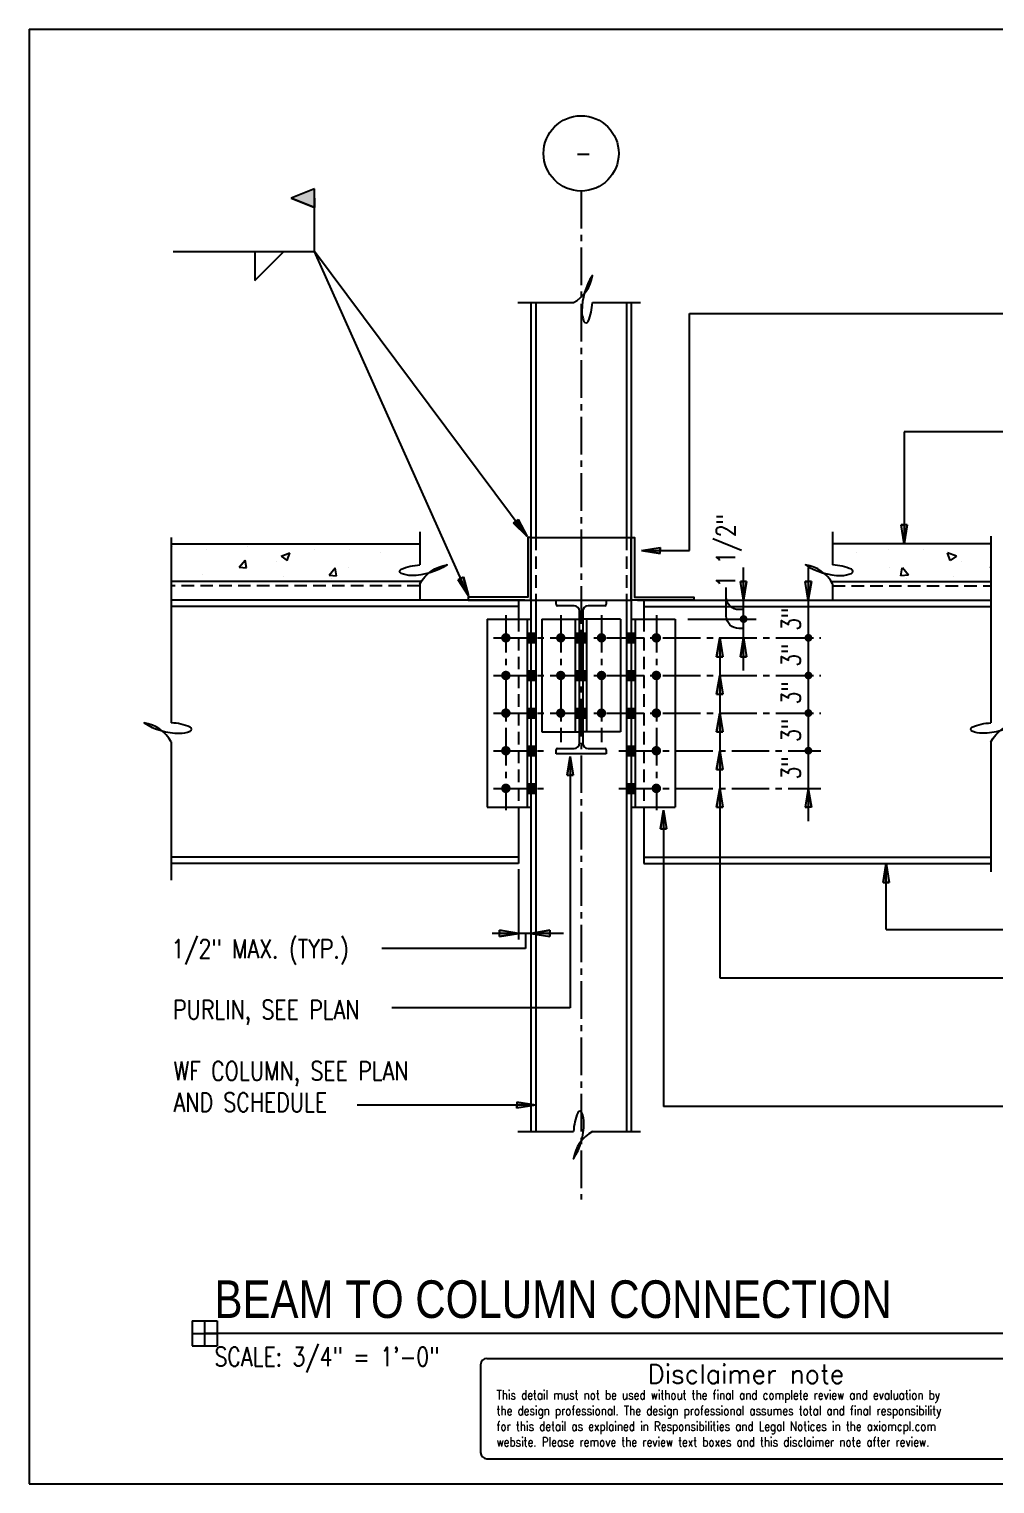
# Model space of a CAD drawing. Extents: x 0 to 116, y 0 to 116.
# Drawn here: x 0 to 77, y 0 to 116 of the extents above; entities that cross this region are included whole.
import ezdxf

# ---------------------------------------------------------------- set-up
doc = ezdxf.new("R2010")
doc.units = 0
doc.header["$LTSCALE"] = 4
doc.linetypes.add('CENTER2', pattern=[1.125, 0.75, -0.125, 0.125, -0.125])
doc.linetypes.add('HIDDEN', pattern=[0.375, 0.25, -0.125])
doc.layers.get('0').update_dxf_attribs({"linetype": 'CONTINUOUS'})
doc.layers.get('DEFPOINTS').update_dxf_attribs({"color": 8, "linetype": 'CONTINUOUS'})
for name, color, linetype in [('DETAIL_FRAME', 8, 'CONTINUOUS'), ('DISCLAIMER_BOX', 8, 'CONTINUOUS'), ('S-ARROW_HEAD', 6, 'CONTINUOUS'), ('S-BOLTS', 30, 'CONTINUOUS'), ('S-CENTERLINE', 8, 'CENTER2'), ('S-COLUMN_BUBBLE', 2, 'CONTINUOUS'), ('S-DIMS', 7, 'CONTINUOUS'), ('S-GRID_LINE', 8, 'CENTER2'), ('S-LEADER', 7, 'CONTINUOUS'), ('S-PATT_CONC', 8, 'CONTINUOUS'), ('S-SECT_CONC', 4, 'CONTINUOUS'), ('S-SECT_STEEL', 22, 'CONTINUOUS'), ('S-SECT_STEEL_THRU', 40, 'CONTINUOUS'), ('S-STL_DECK', 9, 'CONTINUOUS'), ('S-TEXT', 6, 'CONTINUOUS'), ('S-TITLE_BAR', 1, 'CONTINUOUS'), ('S-TITLE_TEXT', 1, 'CONTINUOUS')]:
    doc.layers.add(name, color=color, linetype=linetype)
doc.styles.add('HELV', font='HELV')
doc.styles.add('SIMPLEX', font='simplex.shx', dxfattribs={"width": 0.8})

# ---------------------------------------------------------------- blocks, each defined once
blk = doc.blocks.new('*U3')
at = {"layer": 'DISCLAIMER_BOX', "style": 'SIMPLEX', "width": 0.8}
for s, p in [('This detail must not be used without the final and complete review and evaluation by ', (37.28, 6.72)), ('the design professional. The design professional assumes total and final responsibility ', (37.28, 5.47)), ('for this detail as explained in Responsibilities and Legal Notices in the axiomcpl.com ', (37.28, 4.22)), ('website. Please remove the review text boxes and this disclaimer note after review.', (37.28, 2.97))]:
    blk.add_text(s, height=0.75, dxfattribs=at).set_placement(p)
blk = doc.blocks.new('*U6')
at = {"layer": 'S-TEXT', "style": 'SIMPLEX', "width": 0.8}
for s, p in [('WF COLUMN, SEE PLAN ', (11.53, 32.18)), ('AND SCHEDULE', (11.53, 29.68))]:
    blk.add_text(s, height=1.5, dxfattribs=at).set_placement(p)
blk = doc.blocks.new('*U9')
at = {"layer": 'S-TEXT', "style": 'SIMPLEX', "width": 0.8}
blk.add_text('1/2" MAX. (TYP.)', height=1.5, dxfattribs=at).set_placement((11.35, 41.92))
blk = doc.blocks.new('*U10')
at = {"layer": 'S-TEXT', "style": 'SIMPLEX', "width": 0.8}
blk.add_text('3"', height=1.5, rotation=90, dxfattribs=at).set_placement((61.5, 65.16))
blk = doc.blocks.new('*U4')
at = {"layer": 'S-ARROW_HEAD', "linetype": 'CONTINUOUS'}
for p, q in [((-0.09375, 0.015), (-0.09375, 0)), ((0, 0), (-0.09375, 0.015)), ((0, 0), (-0.09375, -0.015)), ((-0.09375, -0.015), (-0.09375, 0))]:
    blk.add_line(p, q, dxfattribs=at)
blk.add_solid([(-0.09375, 0.015), (-0.09375, 0), (0, 0)], dxfattribs=at)
at = {"layer": 'S-ARROW_HEAD', "linetype": 'CONTINUOUS', "extrusion": (0, 0, -1)}
blk.add_solid([(0.09375, 0), (0, 0), (0.09375, -0.015)], dxfattribs=at)
blk = doc.blocks.new('AXARROW')
at = {"layer": 'S-ARROW_HEAD'}
for p, q in [((-0.09375, 0.015), (-0.09375, -0.015)), ((-0.09375, 0.015), (0, 0)), ((0, 0), (-0.09375, -0.015))]:
    blk.add_line(p, q, dxfattribs=at)
at = {"layer": 'S-ARROW_HEAD', "linetype": 'CONTINUOUS'}
blk.add_blockref('*U4', (0, 0), dxfattribs=at)
blk = doc.blocks.new('*U11')
at = {"layer": 'S-TEXT', "style": 'SIMPLEX', "width": 0.8}
blk.add_text('3"', height=1.5, rotation=90, dxfattribs=at).set_placement((61.5, 62.16))
blk = doc.blocks.new('*U12')
at = {"layer": 'S-TEXT', "style": 'SIMPLEX', "width": 0.8}
blk.add_text('3"', height=1.5, rotation=90, dxfattribs=at).set_placement((61.5, 59.16))
blk = doc.blocks.new('*U13')
at = {"layer": 'S-TEXT', "style": 'SIMPLEX', "width": 0.8}
blk.add_text('3"', height=1.5, rotation=90, dxfattribs=at).set_placement((61.5, 56.16))
blk = doc.blocks.new('*U14')
at = {"layer": 'S-TEXT', "style": 'SIMPLEX', "width": 0.8}
blk.add_text('3"', height=1.5, rotation=90, dxfattribs=at).set_placement((61.5, 68.02))
blk = doc.blocks.new('*U15')
at = {"layer": 'S-TEXT', "style": 'SIMPLEX', "width": 0.8}
blk.add_text('1 1/2"', height=1.5, rotation=90, dxfattribs=at).set_placement((56.31, 71.47))
blk = doc.blocks.new('*X17')
at = {"color": 0}
for p, q in [((65.98, 74.3), (65.98, 74.3)), ((68.52, 74.53), (68.52, 74.53)), ((71.32, 74.53), (71.32, 74.53)), ((76.66, 74.75), (76.66, 74.75)), ((68.6, 73.08), (68.6, 73.08)), ((73.45, 73.64), (73.25, 74.24)), ((73.95, 73.97), (73.25, 74.24)), ((73.95, 73.97), (73.45, 73.64)), ((74.35, 73.53), (74.35, 73.53)), ((76.69, 73.04), (76.7, 73.11)), ((69.52, 72.41), (69.63, 73.04)), ((70.12, 72.46), (69.52, 72.41)), ((70.12, 72.46), (69.64, 73.04)), ((69.95, 72.19), (69.95, 72.19)), ((73.74, 72.38), (73.74, 72.38)), ((76.7, 73.04), (76.69, 73.04))]:
    blk.add_line(p, q, dxfattribs=at)
blk = doc.blocks.new('*X18')
at = {"color": 0}
for p, q in [((11.47, 74.73), (11.47, 74.73)), ((14.12, 74.48), (14.12, 74.48)), ((17.39, 74.75), (17.39, 74.75)), ((22.72, 74.53), (22.72, 74.53)), ((25.53, 74.53), (25.53, 74.53)), ((28.06, 74.3), (28.06, 74.3)), ((16.75, 73.09), (17.24, 73.66)), ((16.75, 73.09), (17.35, 73.04)), ((17.35, 73.04), (17.24, 73.66)), ((19.7, 73.53), (19.7, 73.53)), ((20.1, 73.97), (20.8, 74.24)), ((20.1, 73.97), (20.59, 73.64)), ((20.59, 73.64), (20.8, 74.24)), ((25.44, 73.08), (25.44, 73.08)), ((13.86, 72.53), (13.86, 72.53)), ((20.31, 72.38), (20.31, 72.38)), ((23.93, 72.46), (24.41, 73.04)), ((23.93, 72.46), (24.52, 72.41)), ((24.09, 72.19), (24.09, 72.19)), ((24.52, 72.41), (24.41, 73.04))]:
    blk.add_line(p, q, dxfattribs=at)
blk = doc.blocks.new('*U19')
at = {"layer": 'S-TEXT', "style": 'SIMPLEX', "width": 0.8}
blk.add_text('PURLIN, SEE PLAN', height=1.5, dxfattribs=at).set_placement((11.48, 37.06))
blk = doc.blocks.new('*U22')
at = {"layer": 'S-BOLTS', "linetype": 'CONTINUOUS'}
for p, q in [((43.58, 67.83), (43.9, 67.83)), ((43.58, 67.83), (43.58, 67.46)), ((43.58, 67.46), (43.9, 67.46)), ((43.58, 67.46), (43.9, 67.46)), ((43.58, 67.46), (43.58, 67.08)), ((43.9, 67.83), (44.02, 67.83)), ((43.9, 67.83), (43.9, 67.46)), ((43.9, 67.83), (43.9, 67.46)), ((43.9, 67.46), (44.02, 67.46)), ((43.9, 67.46), (44.02, 67.46)), ((44.02, 67.83), (44.15, 67.83)), ((44.02, 67.83), (44.02, 67.46)), ((44.02, 67.83), (44.02, 67.46)), ((44.02, 67.46), (44.15, 67.46)), ((44.02, 67.46), (44.15, 67.46)), ((44.02, 67.46), (44.02, 67.08)), ((44.02, 67.46), (44.02, 67.08)), ((44.15, 67.83), (44.46, 67.83)), ((44.15, 67.83), (44.15, 67.46)), ((44.15, 67.83), (44.15, 67.46)), ((44.15, 67.46), (44.46, 67.46)), ((44.15, 67.46), (44.46, 67.46)), ((44.15, 67.46), (44.15, 67.08)), ((44.15, 67.46), (44.15, 67.08)), ((44.46, 67.83), (44.46, 67.46)), ((44.46, 67.46), (44.46, 67.08)), ((43.58, 67.08), (43.9, 67.08)), ((43.9, 67.08), (44.02, 67.08)), ((44.02, 67.08), (44.15, 67.08)), ((44.15, 67.08), (44.46, 67.08))]:
    blk.add_line(p, q, dxfattribs=at)
for points in [[(43.58, 67.83), (43.58, 67.83), (43.9, 67.83)], [(43.58, 67.83), (43.58, 67.46), (43.9, 67.46)], [(43.58, 67.46), (43.58, 67.46), (43.9, 67.46)], [(43.58, 67.46), (43.58, 67.46), (43.9, 67.46)], [(43.58, 67.46), (43.58, 67.08), (43.9, 67.08)], [(43.9, 67.83), (43.9, 67.83), (44.02, 67.83)], [(43.9, 67.83), (43.9, 67.46), (44.02, 67.46)], [(43.9, 67.46), (43.9, 67.46), (44.02, 67.46)], [(43.9, 67.46), (43.9, 67.46), (44.02, 67.46)], [(43.9, 67.46), (43.9, 67.08), (44.02, 67.08)], [(44.02, 67.83), (44.02, 67.83), (44.15, 67.83)], [(44.02, 67.83), (44.02, 67.46), (44.15, 67.46)], [(44.02, 67.46), (44.02, 67.46), (44.15, 67.46)], [(44.02, 67.46), (44.02, 67.46), (44.15, 67.46)], [(44.02, 67.46), (44.02, 67.08), (44.15, 67.08)], [(44.15, 67.83), (44.15, 67.83), (44.46, 67.83)], [(44.15, 67.83), (44.15, 67.46), (44.46, 67.46)], [(44.15, 67.46), (44.15, 67.46), (44.46, 67.46)], [(44.15, 67.46), (44.15, 67.46), (44.46, 67.46)], [(44.15, 67.46), (44.15, 67.08), (44.46, 67.08)], [(43.58, 67.08), (43.58, 67.08), (43.9, 67.08)], [(43.9, 67.08), (43.9, 67.08), (44.02, 67.08)], [(44.02, 67.08), (44.02, 67.08), (44.15, 67.08)], [(44.15, 67.08), (44.15, 67.08), (44.46, 67.08)]]:
    blk.add_solid(points, dxfattribs=at)
at = {"layer": 'S-BOLTS', "linetype": 'CONTINUOUS', "extrusion": (0, 0, -1)}
for points in [[(-43.58, 67.83), (-43.9, 67.83), (-43.9, 67.46)], [(-43.58, 67.46), (-43.9, 67.46), (-43.9, 67.08)], [(-43.9, 67.83), (-44.02, 67.83), (-44.02, 67.46)], [(-43.9, 67.46), (-44.02, 67.46), (-44.02, 67.08)], [(-44.02, 67.83), (-44.15, 67.83), (-44.15, 67.46)], [(-44.02, 67.46), (-44.15, 67.46), (-44.15, 67.08)], [(-44.15, 67.83), (-44.46, 67.83), (-44.46, 67.46)], [(-44.15, 67.46), (-44.46, 67.46), (-44.46, 67.08)]]:
    blk.add_solid(points, dxfattribs=at)
blk = doc.blocks.new('*U23')
at = {"layer": 'S-BOLTS', "linetype": 'CONTINUOUS'}
for p, q in [((43.58, 64.83), (43.9, 64.83)), ((43.58, 64.83), (43.58, 64.46)), ((43.58, 64.46), (43.9, 64.46)), ((43.58, 64.46), (43.9, 64.46)), ((43.58, 64.46), (43.58, 64.08)), ((43.58, 64.08), (43.9, 64.08)), ((43.9, 64.83), (44.02, 64.83)), ((43.9, 64.83), (43.9, 64.46)), ((43.9, 64.83), (43.9, 64.46)), ((43.9, 64.46), (44.02, 64.46)), ((43.9, 64.46), (44.02, 64.46)), ((43.9, 64.46), (43.9, 64.08)), ((43.9, 64.46), (43.9, 64.08)), ((43.9, 64.08), (44.02, 64.08)), ((44.02, 64.83), (44.15, 64.83)), ((44.02, 64.46), (44.15, 64.46)), ((44.02, 64.46), (44.15, 64.46)), ((44.02, 64.46), (44.02, 64.08)), ((44.02, 64.46), (44.02, 64.08)), ((44.02, 64.08), (44.15, 64.08)), ((44.15, 64.83), (44.46, 64.83)), ((44.15, 64.83), (44.15, 64.46)), ((44.15, 64.83), (44.15, 64.46)), ((44.15, 64.46), (44.46, 64.46)), ((44.15, 64.46), (44.46, 64.46)), ((44.15, 64.46), (44.15, 64.08)), ((44.15, 64.46), (44.15, 64.08)), ((44.15, 64.08), (44.46, 64.08)), ((44.46, 64.83), (44.46, 64.46)), ((44.46, 64.46), (44.46, 64.08))]:
    blk.add_line(p, q, dxfattribs=at)
for points in [[(43.58, 64.83), (43.58, 64.83), (43.9, 64.83)], [(43.58, 64.83), (43.58, 64.46), (43.9, 64.46)], [(43.58, 64.46), (43.58, 64.46), (43.9, 64.46)], [(43.58, 64.46), (43.58, 64.46), (43.9, 64.46)], [(43.58, 64.46), (43.58, 64.08), (43.9, 64.08)], [(43.58, 64.08), (43.58, 64.08), (43.9, 64.08)], [(43.9, 64.83), (43.9, 64.83), (44.02, 64.83)], [(43.9, 64.83), (43.9, 64.46), (44.02, 64.46)], [(43.9, 64.46), (43.9, 64.46), (44.02, 64.46)], [(43.9, 64.46), (43.9, 64.46), (44.02, 64.46)], [(43.9, 64.46), (43.9, 64.08), (44.02, 64.08)], [(43.9, 64.08), (43.9, 64.08), (44.02, 64.08)], [(44.02, 64.83), (44.02, 64.83), (44.15, 64.83)], [(44.02, 64.83), (44.02, 64.46), (44.15, 64.46)], [(44.02, 64.46), (44.02, 64.46), (44.15, 64.46)], [(44.02, 64.46), (44.02, 64.46), (44.15, 64.46)], [(44.02, 64.46), (44.02, 64.08), (44.15, 64.08)], [(44.02, 64.08), (44.02, 64.08), (44.15, 64.08)], [(44.15, 64.83), (44.15, 64.83), (44.46, 64.83)], [(44.15, 64.83), (44.15, 64.46), (44.46, 64.46)], [(44.15, 64.46), (44.15, 64.46), (44.46, 64.46)], [(44.15, 64.46), (44.15, 64.46), (44.46, 64.46)], [(44.15, 64.46), (44.15, 64.08), (44.46, 64.08)], [(44.15, 64.08), (44.15, 64.08), (44.46, 64.08)]]:
    blk.add_solid(points, dxfattribs=at)
at = {"layer": 'S-BOLTS', "linetype": 'CONTINUOUS', "extrusion": (0, 0, -1)}
for points in [[(-43.58, 64.83), (-43.9, 64.83), (-43.9, 64.46)], [(-43.58, 64.46), (-43.9, 64.46), (-43.9, 64.08)], [(-43.9, 64.83), (-44.02, 64.83), (-44.02, 64.46)], [(-43.9, 64.46), (-44.02, 64.46), (-44.02, 64.08)], [(-44.02, 64.83), (-44.15, 64.83), (-44.15, 64.46)], [(-44.02, 64.46), (-44.15, 64.46), (-44.15, 64.08)], [(-44.15, 64.83), (-44.46, 64.83), (-44.46, 64.46)], [(-44.15, 64.46), (-44.46, 64.46), (-44.46, 64.08)]]:
    blk.add_solid(points, dxfattribs=at)
blk = doc.blocks.new('*U24')
at = {"layer": 'S-BOLTS', "linetype": 'CONTINUOUS'}
for p, q in [((43.58, 61.83), (43.9, 61.83)), ((43.58, 61.83), (43.58, 61.46)), ((43.9, 61.83), (44.02, 61.83)), ((43.9, 61.83), (43.9, 61.46)), ((43.9, 61.83), (43.9, 61.46)), ((44.02, 61.83), (44.15, 61.83)), ((44.15, 61.83), (44.46, 61.83)), ((44.15, 61.83), (44.15, 61.46)), ((44.15, 61.83), (44.15, 61.46)), ((44.46, 61.83), (44.46, 61.46)), ((43.58, 61.46), (43.9, 61.46)), ((43.58, 61.46), (43.9, 61.46)), ((43.58, 61.46), (43.58, 61.08)), ((43.58, 61.08), (43.9, 61.08)), ((43.9, 61.46), (44.02, 61.46)), ((43.9, 61.46), (44.02, 61.46)), ((43.9, 61.46), (43.9, 61.08)), ((43.9, 61.46), (43.9, 61.08)), ((43.9, 61.08), (44.02, 61.08)), ((44.02, 61.46), (44.15, 61.46)), ((44.02, 61.46), (44.15, 61.46)), ((44.02, 61.46), (44.02, 61.08)), ((44.02, 61.46), (44.02, 61.08)), ((44.02, 61.08), (44.15, 61.08)), ((44.15, 61.46), (44.46, 61.46)), ((44.15, 61.46), (44.46, 61.46)), ((44.15, 61.46), (44.15, 61.08)), ((44.15, 61.46), (44.15, 61.08)), ((44.15, 61.08), (44.46, 61.08)), ((44.46, 61.46), (44.46, 61.08))]:
    blk.add_line(p, q, dxfattribs=at)
for points in [[(43.58, 61.83), (43.58, 61.83), (43.9, 61.83)], [(43.58, 61.83), (43.58, 61.46), (43.9, 61.46)], [(43.9, 61.83), (43.9, 61.83), (44.02, 61.83)], [(43.9, 61.83), (43.9, 61.46), (44.02, 61.46)], [(44.02, 61.83), (44.02, 61.83), (44.15, 61.83)], [(44.02, 61.83), (44.02, 61.46), (44.15, 61.46)], [(44.15, 61.83), (44.15, 61.83), (44.46, 61.83)], [(44.15, 61.83), (44.15, 61.46), (44.46, 61.46)], [(43.58, 61.46), (43.58, 61.46), (43.9, 61.46)], [(43.58, 61.46), (43.58, 61.46), (43.9, 61.46)], [(43.58, 61.46), (43.58, 61.08), (43.9, 61.08)], [(43.58, 61.08), (43.58, 61.08), (43.9, 61.08)], [(43.9, 61.46), (43.9, 61.46), (44.02, 61.46)], [(43.9, 61.46), (43.9, 61.46), (44.02, 61.46)], [(43.9, 61.46), (43.9, 61.08), (44.02, 61.08)], [(43.9, 61.08), (43.9, 61.08), (44.02, 61.08)], [(44.02, 61.46), (44.02, 61.46), (44.15, 61.46)], [(44.02, 61.46), (44.02, 61.46), (44.15, 61.46)], [(44.02, 61.46), (44.02, 61.08), (44.15, 61.08)], [(44.02, 61.08), (44.02, 61.08), (44.15, 61.08)], [(44.15, 61.46), (44.15, 61.46), (44.46, 61.46)], [(44.15, 61.46), (44.15, 61.46), (44.46, 61.46)], [(44.15, 61.46), (44.15, 61.08), (44.46, 61.08)], [(44.15, 61.08), (44.15, 61.08), (44.46, 61.08)]]:
    blk.add_solid(points, dxfattribs=at)
at = {"layer": 'S-BOLTS', "linetype": 'CONTINUOUS', "extrusion": (0, 0, -1)}
for points in [[(-43.58, 61.83), (-43.9, 61.83), (-43.9, 61.46)], [(-43.9, 61.83), (-44.02, 61.83), (-44.02, 61.46)], [(-44.02, 61.83), (-44.15, 61.83), (-44.15, 61.46)], [(-44.15, 61.83), (-44.46, 61.83), (-44.46, 61.46)], [(-43.58, 61.46), (-43.9, 61.46), (-43.9, 61.08)], [(-43.9, 61.46), (-44.02, 61.46), (-44.02, 61.08)], [(-44.02, 61.46), (-44.15, 61.46), (-44.15, 61.08)], [(-44.15, 61.46), (-44.46, 61.46), (-44.46, 61.08)]]:
    blk.add_solid(points, dxfattribs=at)
blk = doc.blocks.new('*U25')
at = {"layer": 'S-BOLTS', "linetype": 'CONTINUOUS'}
for p, q in [((39.71, 67.83), (40.02, 67.83)), ((39.71, 67.83), (39.71, 67.46)), ((39.71, 67.46), (40.02, 67.46)), ((39.71, 67.46), (40.02, 67.46)), ((39.71, 67.46), (39.71, 67.08)), ((40.02, 67.83), (40.4, 67.83)), ((40.02, 67.83), (40.02, 67.46)), ((40.02, 67.83), (40.02, 67.46)), ((40.02, 67.46), (40.4, 67.46)), ((40.02, 67.46), (40.4, 67.46)), ((40.02, 67.46), (40.02, 67.08)), ((40.02, 67.46), (40.02, 67.08)), ((40.4, 67.83), (40.4, 67.46)), ((40.4, 67.46), (40.4, 67.08)), ((39.71, 67.08), (40.02, 67.08)), ((40.02, 67.08), (40.4, 67.08))]:
    blk.add_line(p, q, dxfattribs=at)
for points in [[(39.71, 67.83), (39.71, 67.83), (40.02, 67.83)], [(39.71, 67.83), (39.71, 67.46), (40.02, 67.46)], [(39.71, 67.46), (39.71, 67.46), (40.02, 67.46)], [(39.71, 67.46), (39.71, 67.46), (40.02, 67.46)], [(39.71, 67.46), (39.71, 67.08), (40.02, 67.08)], [(40.02, 67.83), (40.02, 67.83), (40.4, 67.83)], [(40.02, 67.83), (40.02, 67.46), (40.4, 67.46)], [(40.02, 67.46), (40.02, 67.46), (40.4, 67.46)], [(40.02, 67.46), (40.02, 67.46), (40.4, 67.46)], [(40.02, 67.46), (40.02, 67.08), (40.4, 67.08)], [(39.71, 67.08), (39.71, 67.08), (40.02, 67.08)], [(40.02, 67.08), (40.02, 67.08), (40.4, 67.08)]]:
    blk.add_solid(points, dxfattribs=at)
at = {"layer": 'S-BOLTS', "linetype": 'CONTINUOUS', "extrusion": (0, 0, -1)}
for points in [[(-39.71, 67.83), (-40.02, 67.83), (-40.02, 67.46)], [(-39.71, 67.46), (-40.02, 67.46), (-40.02, 67.08)], [(-40.02, 67.83), (-40.4, 67.83), (-40.4, 67.46)], [(-40.02, 67.46), (-40.4, 67.46), (-40.4, 67.08)]]:
    blk.add_solid(points, dxfattribs=at)
blk = doc.blocks.new('*U26')
at = {"layer": 'S-BOLTS', "linetype": 'CONTINUOUS'}
for p, q in [((47.65, 67.83), (47.96, 67.83)), ((47.65, 67.83), (47.65, 67.46)), ((47.65, 67.46), (47.96, 67.46)), ((47.65, 67.46), (47.96, 67.46)), ((47.65, 67.46), (47.65, 67.08)), ((47.96, 67.83), (48.33, 67.83)), ((47.96, 67.83), (47.96, 67.46)), ((47.96, 67.83), (47.96, 67.46)), ((47.96, 67.46), (48.33, 67.46)), ((47.96, 67.46), (48.33, 67.46)), ((48.33, 67.83), (48.33, 67.46)), ((48.33, 67.46), (48.33, 67.08)), ((47.65, 67.08), (47.96, 67.08)), ((47.96, 67.08), (48.33, 67.08))]:
    blk.add_line(p, q, dxfattribs=at)
for points in [[(47.65, 67.83), (47.65, 67.83), (47.96, 67.83)], [(47.65, 67.83), (47.65, 67.46), (47.96, 67.46)], [(47.65, 67.46), (47.65, 67.46), (47.96, 67.46)], [(47.65, 67.46), (47.65, 67.46), (47.96, 67.46)], [(47.65, 67.46), (47.65, 67.08), (47.96, 67.08)], [(47.96, 67.83), (47.96, 67.83), (48.33, 67.83)], [(47.96, 67.83), (47.96, 67.46), (48.33, 67.46)], [(47.96, 67.46), (47.96, 67.46), (48.33, 67.46)], [(47.96, 67.46), (47.96, 67.46), (48.33, 67.46)], [(47.96, 67.46), (47.96, 67.08), (48.33, 67.08)], [(47.65, 67.08), (47.65, 67.08), (47.96, 67.08)], [(47.96, 67.08), (47.96, 67.08), (48.33, 67.08)]]:
    blk.add_solid(points, dxfattribs=at)
at = {"layer": 'S-BOLTS', "linetype": 'CONTINUOUS', "extrusion": (0, 0, -1)}
for points in [[(-47.65, 67.83), (-47.96, 67.83), (-47.96, 67.46)], [(-47.65, 67.46), (-47.96, 67.46), (-47.96, 67.08)], [(-47.96, 67.83), (-48.33, 67.83), (-48.33, 67.46)], [(-47.96, 67.46), (-48.33, 67.46), (-48.33, 67.08)]]:
    blk.add_solid(points, dxfattribs=at)
blk = doc.blocks.new('*U27')
at = {"layer": 'S-BOLTS', "linetype": 'CONTINUOUS'}
for p, q in [((39.71, 64.83), (40.02, 64.83)), ((39.71, 64.83), (39.71, 64.46)), ((39.71, 64.46), (40.02, 64.46)), ((39.71, 64.46), (40.02, 64.46)), ((39.71, 64.46), (39.71, 64.08)), ((39.71, 64.08), (40.02, 64.08)), ((40.02, 64.83), (40.4, 64.83)), ((40.02, 64.83), (40.02, 64.46)), ((40.02, 64.83), (40.02, 64.46)), ((40.02, 64.46), (40.4, 64.46)), ((40.02, 64.46), (40.4, 64.46)), ((40.02, 64.46), (40.02, 64.08)), ((40.02, 64.46), (40.02, 64.08)), ((40.02, 64.08), (40.4, 64.08)), ((40.4, 64.83), (40.4, 64.46)), ((40.4, 64.46), (40.4, 64.08))]:
    blk.add_line(p, q, dxfattribs=at)
for points in [[(39.71, 64.83), (39.71, 64.83), (40.02, 64.83)], [(39.71, 64.83), (39.71, 64.46), (40.02, 64.46)], [(39.71, 64.46), (39.71, 64.46), (40.02, 64.46)], [(39.71, 64.46), (39.71, 64.46), (40.02, 64.46)], [(39.71, 64.46), (39.71, 64.08), (40.02, 64.08)], [(39.71, 64.08), (39.71, 64.08), (40.02, 64.08)], [(40.02, 64.83), (40.02, 64.83), (40.4, 64.83)], [(40.02, 64.83), (40.02, 64.46), (40.4, 64.46)], [(40.02, 64.46), (40.02, 64.46), (40.4, 64.46)], [(40.02, 64.46), (40.02, 64.46), (40.4, 64.46)], [(40.02, 64.46), (40.02, 64.08), (40.4, 64.08)], [(40.02, 64.08), (40.02, 64.08), (40.4, 64.08)]]:
    blk.add_solid(points, dxfattribs=at)
at = {"layer": 'S-BOLTS', "linetype": 'CONTINUOUS', "extrusion": (0, 0, -1)}
for points in [[(-39.71, 64.83), (-40.02, 64.83), (-40.02, 64.46)], [(-39.71, 64.46), (-40.02, 64.46), (-40.02, 64.08)], [(-40.02, 64.83), (-40.4, 64.83), (-40.4, 64.46)], [(-40.02, 64.46), (-40.4, 64.46), (-40.4, 64.08)]]:
    blk.add_solid(points, dxfattribs=at)
blk = doc.blocks.new('*U28')
at = {"layer": 'S-BOLTS', "linetype": 'CONTINUOUS'}
for p, q in [((47.65, 64.83), (47.96, 64.83)), ((47.65, 64.83), (47.65, 64.46)), ((47.65, 64.46), (47.96, 64.46)), ((47.65, 64.46), (47.96, 64.46)), ((47.65, 64.46), (47.65, 64.08)), ((47.65, 64.08), (47.96, 64.08)), ((47.96, 64.83), (48.33, 64.83)), ((47.96, 64.83), (47.96, 64.46)), ((47.96, 64.83), (47.96, 64.46)), ((47.96, 64.46), (48.33, 64.46)), ((47.96, 64.46), (48.33, 64.46)), ((47.96, 64.46), (47.96, 64.08)), ((47.96, 64.46), (47.96, 64.08)), ((47.96, 64.08), (48.33, 64.08)), ((48.33, 64.83), (48.33, 64.46)), ((48.33, 64.46), (48.33, 64.08))]:
    blk.add_line(p, q, dxfattribs=at)
for points in [[(47.65, 64.83), (47.65, 64.83), (47.96, 64.83)], [(47.65, 64.83), (47.65, 64.46), (47.96, 64.46)], [(47.65, 64.46), (47.65, 64.46), (47.96, 64.46)], [(47.65, 64.46), (47.65, 64.46), (47.96, 64.46)], [(47.65, 64.46), (47.65, 64.08), (47.96, 64.08)], [(47.65, 64.08), (47.65, 64.08), (47.96, 64.08)], [(47.96, 64.83), (47.96, 64.83), (48.33, 64.83)], [(47.96, 64.83), (47.96, 64.46), (48.33, 64.46)], [(47.96, 64.46), (47.96, 64.46), (48.33, 64.46)], [(47.96, 64.46), (47.96, 64.46), (48.33, 64.46)], [(47.96, 64.46), (47.96, 64.08), (48.33, 64.08)], [(47.96, 64.08), (47.96, 64.08), (48.33, 64.08)]]:
    blk.add_solid(points, dxfattribs=at)
at = {"layer": 'S-BOLTS', "linetype": 'CONTINUOUS', "extrusion": (0, 0, -1)}
for points in [[(-47.65, 64.83), (-47.96, 64.83), (-47.96, 64.46)], [(-47.65, 64.46), (-47.96, 64.46), (-47.96, 64.08)], [(-47.96, 64.83), (-48.33, 64.83), (-48.33, 64.46)], [(-47.96, 64.46), (-48.33, 64.46), (-48.33, 64.08)]]:
    blk.add_solid(points, dxfattribs=at)
blk = doc.blocks.new('*U29')
at = {"layer": 'S-BOLTS', "linetype": 'CONTINUOUS'}
for p, q in [((39.71, 61.83), (40.02, 61.83)), ((39.71, 61.83), (39.71, 61.46)), ((40.02, 61.83), (40.4, 61.83)), ((40.02, 61.83), (40.02, 61.46)), ((40.02, 61.83), (40.02, 61.46)), ((40.4, 61.83), (40.4, 61.46)), ((39.71, 61.46), (40.02, 61.46)), ((39.71, 61.46), (40.02, 61.46)), ((39.71, 61.46), (39.71, 61.08)), ((39.71, 61.08), (40.02, 61.08)), ((40.02, 61.46), (40.4, 61.46)), ((40.02, 61.46), (40.4, 61.46)), ((40.02, 61.46), (40.02, 61.08)), ((40.02, 61.46), (40.02, 61.08)), ((40.02, 61.08), (40.4, 61.08)), ((40.4, 61.46), (40.4, 61.08))]:
    blk.add_line(p, q, dxfattribs=at)
for points in [[(39.71, 61.83), (39.71, 61.83), (40.02, 61.83)], [(39.71, 61.83), (39.71, 61.46), (40.02, 61.46)], [(40.02, 61.83), (40.02, 61.83), (40.4, 61.83)], [(40.02, 61.83), (40.02, 61.46), (40.4, 61.46)], [(39.71, 61.46), (39.71, 61.46), (40.02, 61.46)], [(39.71, 61.46), (39.71, 61.46), (40.02, 61.46)], [(39.71, 61.46), (39.71, 61.08), (40.02, 61.08)], [(39.71, 61.08), (39.71, 61.08), (40.02, 61.08)], [(40.02, 61.46), (40.02, 61.46), (40.4, 61.46)], [(40.02, 61.46), (40.02, 61.46), (40.4, 61.46)], [(40.02, 61.46), (40.02, 61.08), (40.4, 61.08)], [(40.02, 61.08), (40.02, 61.08), (40.4, 61.08)]]:
    blk.add_solid(points, dxfattribs=at)
at = {"layer": 'S-BOLTS', "linetype": 'CONTINUOUS', "extrusion": (0, 0, -1)}
for points in [[(-39.71, 61.83), (-40.02, 61.83), (-40.02, 61.46)], [(-40.02, 61.83), (-40.4, 61.83), (-40.4, 61.46)], [(-39.71, 61.46), (-40.02, 61.46), (-40.02, 61.08)], [(-40.02, 61.46), (-40.4, 61.46), (-40.4, 61.08)]]:
    blk.add_solid(points, dxfattribs=at)
blk = doc.blocks.new('*U30')
at = {"layer": 'S-BOLTS', "linetype": 'CONTINUOUS'}
for p, q in [((47.65, 61.83), (47.96, 61.83)), ((47.65, 61.83), (47.65, 61.46)), ((47.96, 61.83), (48.33, 61.83)), ((47.96, 61.83), (47.96, 61.46)), ((47.96, 61.83), (47.96, 61.46)), ((48.33, 61.83), (48.33, 61.46)), ((47.65, 61.46), (47.96, 61.46)), ((47.65, 61.46), (47.96, 61.46)), ((47.65, 61.46), (47.65, 61.08)), ((47.65, 61.08), (47.96, 61.08)), ((47.96, 61.46), (48.33, 61.46)), ((47.96, 61.46), (48.33, 61.46)), ((47.96, 61.46), (47.96, 61.08)), ((47.96, 61.46), (47.96, 61.08)), ((47.96, 61.08), (48.33, 61.08)), ((48.33, 61.46), (48.33, 61.08))]:
    blk.add_line(p, q, dxfattribs=at)
for points in [[(47.65, 61.83), (47.65, 61.83), (47.96, 61.83)], [(47.65, 61.83), (47.65, 61.46), (47.96, 61.46)], [(47.96, 61.83), (47.96, 61.83), (48.33, 61.83)], [(47.96, 61.83), (47.96, 61.46), (48.33, 61.46)], [(47.65, 61.46), (47.65, 61.46), (47.96, 61.46)], [(47.65, 61.46), (47.65, 61.46), (47.96, 61.46)], [(47.65, 61.46), (47.65, 61.08), (47.96, 61.08)], [(47.65, 61.08), (47.65, 61.08), (47.96, 61.08)], [(47.96, 61.46), (47.96, 61.46), (48.33, 61.46)], [(47.96, 61.46), (47.96, 61.46), (48.33, 61.46)], [(47.96, 61.46), (47.96, 61.08), (48.33, 61.08)], [(47.96, 61.08), (47.96, 61.08), (48.33, 61.08)]]:
    blk.add_solid(points, dxfattribs=at)
at = {"layer": 'S-BOLTS', "linetype": 'CONTINUOUS', "extrusion": (0, 0, -1)}
for points in [[(-47.65, 61.83), (-47.96, 61.83), (-47.96, 61.46)], [(-47.96, 61.83), (-48.33, 61.83), (-48.33, 61.46)], [(-47.65, 61.46), (-47.96, 61.46), (-47.96, 61.08)], [(-47.96, 61.46), (-48.33, 61.46), (-48.33, 61.08)]]:
    blk.add_solid(points, dxfattribs=at)
blk = doc.blocks.new('*U31')
at = {"layer": 'S-BOLTS', "linetype": 'CONTINUOUS'}
for p, q in [((39.71, 58.83), (40.02, 58.83)), ((39.71, 58.83), (39.71, 58.46)), ((39.71, 58.46), (40.02, 58.46)), ((39.71, 58.46), (40.02, 58.46)), ((39.71, 58.46), (39.71, 58.08)), ((39.71, 58.08), (40.02, 58.08)), ((40.02, 58.83), (40.4, 58.83)), ((40.02, 58.83), (40.02, 58.46)), ((40.02, 58.83), (40.02, 58.46)), ((40.02, 58.46), (40.4, 58.46)), ((40.02, 58.46), (40.4, 58.46)), ((40.02, 58.46), (40.02, 58.08)), ((40.02, 58.46), (40.02, 58.08)), ((40.02, 58.08), (40.4, 58.08)), ((40.4, 58.83), (40.4, 58.46)), ((40.4, 58.46), (40.4, 58.08))]:
    blk.add_line(p, q, dxfattribs=at)
for points in [[(39.71, 58.83), (39.71, 58.83), (40.02, 58.83)], [(39.71, 58.83), (39.71, 58.46), (40.02, 58.46)], [(39.71, 58.46), (39.71, 58.46), (40.02, 58.46)], [(39.71, 58.46), (39.71, 58.46), (40.02, 58.46)], [(39.71, 58.46), (39.71, 58.08), (40.02, 58.08)], [(39.71, 58.08), (39.71, 58.08), (40.02, 58.08)], [(40.02, 58.83), (40.02, 58.83), (40.4, 58.83)], [(40.02, 58.83), (40.02, 58.46), (40.4, 58.46)], [(40.02, 58.46), (40.02, 58.46), (40.4, 58.46)], [(40.02, 58.46), (40.02, 58.46), (40.4, 58.46)], [(40.02, 58.46), (40.02, 58.08), (40.4, 58.08)], [(40.02, 58.08), (40.02, 58.08), (40.4, 58.08)]]:
    blk.add_solid(points, dxfattribs=at)
at = {"layer": 'S-BOLTS', "linetype": 'CONTINUOUS', "extrusion": (0, 0, -1)}
for points in [[(-39.71, 58.83), (-40.02, 58.83), (-40.02, 58.46)], [(-39.71, 58.46), (-40.02, 58.46), (-40.02, 58.08)], [(-40.02, 58.83), (-40.4, 58.83), (-40.4, 58.46)], [(-40.02, 58.46), (-40.4, 58.46), (-40.4, 58.08)]]:
    blk.add_solid(points, dxfattribs=at)
blk = doc.blocks.new('*U32')
at = {"layer": 'S-BOLTS', "linetype": 'CONTINUOUS'}
for p, q in [((47.65, 58.83), (47.96, 58.83)), ((47.65, 58.83), (47.65, 58.46)), ((47.65, 58.46), (47.96, 58.46)), ((47.65, 58.46), (47.96, 58.46)), ((47.65, 58.46), (47.65, 58.08)), ((47.65, 58.08), (47.96, 58.08)), ((47.96, 58.83), (48.33, 58.83)), ((47.96, 58.83), (47.96, 58.46)), ((47.96, 58.83), (47.96, 58.46)), ((47.96, 58.46), (48.33, 58.46)), ((47.96, 58.46), (48.33, 58.46)), ((47.96, 58.46), (47.96, 58.08)), ((47.96, 58.46), (47.96, 58.08)), ((47.96, 58.08), (48.33, 58.08)), ((48.33, 58.83), (48.33, 58.46)), ((48.33, 58.46), (48.33, 58.08))]:
    blk.add_line(p, q, dxfattribs=at)
for points in [[(47.65, 58.83), (47.65, 58.83), (47.96, 58.83)], [(47.65, 58.83), (47.65, 58.46), (47.96, 58.46)], [(47.65, 58.46), (47.65, 58.46), (47.96, 58.46)], [(47.65, 58.46), (47.65, 58.46), (47.96, 58.46)], [(47.65, 58.46), (47.65, 58.08), (47.96, 58.08)], [(47.65, 58.08), (47.65, 58.08), (47.96, 58.08)], [(47.96, 58.83), (47.96, 58.83), (48.33, 58.83)], [(47.96, 58.83), (47.96, 58.46), (48.33, 58.46)], [(47.96, 58.46), (47.96, 58.46), (48.33, 58.46)], [(47.96, 58.46), (47.96, 58.46), (48.33, 58.46)], [(47.96, 58.46), (47.96, 58.08), (48.33, 58.08)], [(47.96, 58.08), (47.96, 58.08), (48.33, 58.08)]]:
    blk.add_solid(points, dxfattribs=at)
at = {"layer": 'S-BOLTS', "linetype": 'CONTINUOUS', "extrusion": (0, 0, -1)}
for points in [[(-47.65, 58.83), (-47.96, 58.83), (-47.96, 58.46)], [(-47.65, 58.46), (-47.96, 58.46), (-47.96, 58.08)], [(-47.96, 58.83), (-48.33, 58.83), (-48.33, 58.46)], [(-47.96, 58.46), (-48.33, 58.46), (-48.33, 58.08)]]:
    blk.add_solid(points, dxfattribs=at)
blk = doc.blocks.new('*U33')
at = {"layer": 'S-BOLTS', "linetype": 'CONTINUOUS'}
for p, q in [((39.71, 55.83), (40.02, 55.83)), ((39.71, 55.83), (39.71, 55.46)), ((40.02, 55.83), (40.4, 55.83)), ((40.02, 55.83), (40.02, 55.46)), ((40.02, 55.83), (40.02, 55.46)), ((40.4, 55.83), (40.4, 55.46)), ((39.71, 55.46), (40.02, 55.46)), ((39.71, 55.46), (40.02, 55.46)), ((39.71, 55.46), (39.71, 55.08)), ((39.71, 55.08), (40.02, 55.08)), ((40.02, 55.46), (40.4, 55.46)), ((40.02, 55.46), (40.4, 55.46)), ((40.02, 55.46), (40.02, 55.08)), ((40.02, 55.46), (40.02, 55.08)), ((40.02, 55.08), (40.4, 55.08)), ((40.4, 55.46), (40.4, 55.08))]:
    blk.add_line(p, q, dxfattribs=at)
for points in [[(39.71, 55.83), (39.71, 55.83), (40.02, 55.83)], [(39.71, 55.83), (39.71, 55.46), (40.02, 55.46)], [(40.02, 55.83), (40.02, 55.83), (40.4, 55.83)], [(40.02, 55.83), (40.02, 55.46), (40.4, 55.46)], [(39.71, 55.46), (39.71, 55.46), (40.02, 55.46)], [(39.71, 55.46), (39.71, 55.46), (40.02, 55.46)], [(39.71, 55.46), (39.71, 55.08), (40.02, 55.08)], [(39.71, 55.08), (39.71, 55.08), (40.02, 55.08)], [(40.02, 55.46), (40.02, 55.46), (40.4, 55.46)], [(40.02, 55.46), (40.02, 55.46), (40.4, 55.46)], [(40.02, 55.46), (40.02, 55.08), (40.4, 55.08)], [(40.02, 55.08), (40.02, 55.08), (40.4, 55.08)]]:
    blk.add_solid(points, dxfattribs=at)
at = {"layer": 'S-BOLTS', "linetype": 'CONTINUOUS', "extrusion": (0, 0, -1)}
for points in [[(-39.71, 55.83), (-40.02, 55.83), (-40.02, 55.46)], [(-40.02, 55.83), (-40.4, 55.83), (-40.4, 55.46)], [(-39.71, 55.46), (-40.02, 55.46), (-40.02, 55.08)], [(-40.02, 55.46), (-40.4, 55.46), (-40.4, 55.08)]]:
    blk.add_solid(points, dxfattribs=at)
blk = doc.blocks.new('*U34')
at = {"layer": 'S-BOLTS', "linetype": 'CONTINUOUS'}
for p, q in [((47.65, 55.83), (47.96, 55.83)), ((47.65, 55.83), (47.65, 55.46)), ((47.96, 55.83), (48.33, 55.83)), ((47.96, 55.83), (47.96, 55.46)), ((47.96, 55.83), (47.96, 55.46)), ((48.33, 55.83), (48.33, 55.46)), ((47.65, 55.46), (47.96, 55.46)), ((47.65, 55.46), (47.96, 55.46)), ((47.65, 55.46), (47.65, 55.08)), ((47.65, 55.08), (47.96, 55.08)), ((47.96, 55.46), (48.33, 55.46)), ((47.96, 55.46), (48.33, 55.46)), ((47.96, 55.08), (48.33, 55.08)), ((48.33, 55.46), (48.33, 55.08))]:
    blk.add_line(p, q, dxfattribs=at)
for points in [[(47.65, 55.83), (47.65, 55.83), (47.96, 55.83)], [(47.65, 55.83), (47.65, 55.46), (47.96, 55.46)], [(47.96, 55.83), (47.96, 55.83), (48.33, 55.83)], [(47.96, 55.83), (47.96, 55.46), (48.33, 55.46)], [(47.65, 55.46), (47.65, 55.46), (47.96, 55.46)], [(47.65, 55.46), (47.65, 55.46), (47.96, 55.46)], [(47.65, 55.46), (47.65, 55.08), (47.96, 55.08)], [(47.65, 55.08), (47.65, 55.08), (47.96, 55.08)], [(47.96, 55.46), (47.96, 55.46), (48.33, 55.46)], [(47.96, 55.46), (47.96, 55.46), (48.33, 55.46)], [(47.96, 55.46), (47.96, 55.08), (48.33, 55.08)], [(47.96, 55.08), (47.96, 55.08), (48.33, 55.08)]]:
    blk.add_solid(points, dxfattribs=at)
at = {"layer": 'S-BOLTS', "linetype": 'CONTINUOUS', "extrusion": (0, 0, -1)}
for points in [[(-47.65, 55.83), (-47.96, 55.83), (-47.96, 55.46)], [(-47.96, 55.83), (-48.33, 55.83), (-48.33, 55.46)], [(-47.65, 55.46), (-47.96, 55.46), (-47.96, 55.08)], [(-47.96, 55.46), (-48.33, 55.46), (-48.33, 55.08)]]:
    blk.add_solid(points, dxfattribs=at)
blk = doc.blocks.new('*U35')
at = {"layer": 'S-LEADER', "linetype": 'CONTINUOUS'}
for p, q in [((22.76, 103.27), (20.89, 102.52)), ((22.76, 102.52), (22.76, 103.27)), ((22.76, 101.77), (20.89, 102.52)), ((22.76, 102.52), (22.76, 101.77))]:
    blk.add_line(p, q, dxfattribs=at)
blk.add_solid([(22.76, 103.27), (20.89, 102.52), (22.76, 102.52)], dxfattribs=at)
at = {"layer": 'S-LEADER', "linetype": 'CONTINUOUS', "extrusion": (0, 0, -1)}
blk.add_solid([(-20.89, 102.52), (-22.76, 102.52), (-22.76, 101.77)], dxfattribs=at)

msp = doc.modelspace()

# ---------------------------------------------------------------- linework, layer by layer
at = {"layer": 'DEFPOINTS'}
for p, q in [((13, 13), (13, 11)), ((13, 13), (15, 13)), ((14, 13), (14, 11)), ((15, 13), (15, 11)), ((13, 12), (15, 12)), ((13, 11), (15, 11))]:
    msp.add_line(p, q, dxfattribs=at)
at = {"layer": 'DETAIL_FRAME'}
for p, q in [((0, 116), (116, 116)), ((0, 116), (0, 0)), ((0, 0), (116, 0))]:
    msp.add_line(p, q, dxfattribs=at)
at = {"layer": 'DISCLAIMER_BOX'}
for p, q in [((36, 9.5), (36, 2.5)), ((36.5, 10), (79.5, 10)), ((36.5, 2), (79.5, 2))]:
    msp.add_line(p, q, dxfattribs=at)
for centre, start, end in [((36.5, 9.5), 90, 180), ((36.5, 2.5), 180, 270)]:
    msp.add_arc(centre, 0.5, start, end, dxfattribs=at)
at = {"layer": 'S-BOLTS'}
for p, q in [((39.71, 67.83), (40.4, 67.83)), ((43.58, 67.83), (44.46, 67.83)), ((47.65, 67.83), (48.33, 67.83)), ((39.71, 67.08), (40.4, 67.08)), ((43.58, 67.08), (44.46, 67.08)), ((47.65, 67.08), (48.33, 67.08)), ((39.71, 64.83), (40.4, 64.83)), ((39.71, 64.08), (40.4, 64.08)), ((43.58, 64.83), (44.46, 64.83)), ((43.58, 64.08), (44.46, 64.08)), ((47.65, 64.83), (48.33, 64.83)), ((47.65, 64.08), (48.33, 64.08)), ((39.71, 61.83), (40.4, 61.83)), ((43.58, 61.83), (44.46, 61.83)), ((47.65, 61.83), (48.33, 61.83)), ((39.71, 61.08), (40.4, 61.08)), ((43.58, 61.08), (44.46, 61.08)), ((47.65, 61.08), (48.33, 61.08)), ((39.71, 58.83), (40.4, 58.83)), ((39.71, 58.08), (40.4, 58.08)), ((47.65, 58.83), (48.33, 58.83)), ((47.65, 58.08), (48.33, 58.08)), ((39.71, 55.83), (40.4, 55.83)), ((47.65, 55.83), (48.33, 55.83)), ((39.71, 55.08), (40.4, 55.08)), ((47.65, 55.08), (48.33, 55.08))]:
    msp.add_line(p, q, dxfattribs=at)
at = {"layer": 'S-BOLTS', "const_width": 0.375}
for points in [[(38.21, 67.46, -1), (37.83, 67.46, -1)], [(42.58, 67.46, -1), (42.21, 67.46, -1)], [(45.46, 67.46, 1), (45.83, 67.46, 1)], [(49.83, 67.46, 1), (50.21, 67.46, 1)], [(38.21, 64.46, -1), (37.83, 64.46, -1)], [(42.58, 64.46, -1), (42.21, 64.46, -1)], [(45.46, 64.46, 1), (45.83, 64.46, 1)], [(49.83, 64.46, 1), (50.21, 64.46, 1)], [(38.21, 61.46, -1), (37.83, 61.46, -1)], [(42.58, 61.46, -1), (42.21, 61.46, -1)], [(45.46, 61.46, 1), (45.83, 61.46, 1)], [(49.83, 61.46, 1), (50.21, 61.46, 1)], [(38.21, 58.46, -1), (37.83, 58.46, -1)], [(49.83, 58.46, 1), (50.21, 58.46, 1)], [(38.21, 55.46, -1), (37.83, 55.46, -1)], [(49.83, 55.46, 1), (50.21, 55.46, 1)]]:
    msp.add_lwpolyline(points, format="xyb", close=True, dxfattribs=at)
at = {"layer": 'S-CENTERLINE'}
for p, q in [((38.02, 69.28), (38.02, 53.73)), ((42.4, 69.28), (42.4, 59.13)), ((45.65, 69.28), (45.65, 59.13)), ((50.02, 69.28), (50.02, 53.73)), ((37.04, 67.46), (63.14, 67.46)), ((37.04, 64.46), (63.14, 64.46)), ((37.04, 61.46), (63.14, 61.46)), ((37.04, 58.46), (41.01, 58.46)), ((47.03, 58.46), (63.14, 58.46)), ((37.04, 55.46), (41.01, 55.46)), ((47.03, 55.46), (63.14, 55.46))]:
    msp.add_line(p, q, dxfattribs=at)
at = {"layer": 'S-COLUMN_BUBBLE'}
msp.add_circle((44.02, 106.09), 3, dxfattribs=at)
at = {"layer": 'S-DIMS'}
for p, q in [((56.98, 64.85), (56.98, 73.06)), ((62.14, 73.06), (62.14, 52.85)), ((56.98, 70.79), (56.98, 71.12)), ((52.52, 68.96), (57.98, 68.96)), ((39.02, 49.02), (39.02, 43.4)), ((42.62, 43.9), (36.92, 43.9)), ((39.58, 43.9), (39.58, 42.7)), ((39.58, 42.7), (28.12, 42.7))]:
    msp.add_line(p, q, dxfattribs=at)
for points in [[(56.98, 69.71), (56.6, 69.71, -0.414214), (55.6, 70.71), (55.6, 71.48)], [(56.98, 68.21), (56.6, 68.21, -0.414214), (55.6, 69.21), (55.6, 70.97)]]:
    msp.add_lwpolyline(points, format="xyb", dxfattribs=at)
at = {"layer": 'S-DIMS', "const_width": 0.314}
for points in [[(56.82, 68.96, 1), (57.13, 68.96, 1)], [(61.99, 67.46, 1), (62.3, 67.46, 1)], [(61.99, 64.46, 1), (62.3, 64.46, 1)], [(61.99, 61.46, 1), (62.3, 61.46, 1)], [(61.99, 58.46, 1), (62.3, 58.46, 1)]]:
    msp.add_lwpolyline(points, format="xyb", close=True, dxfattribs=at)
at = {"layer": 'S-GRID_LINE'}
msp.add_line((44.02, 103.09), (44.02, 22.69), dxfattribs=at)
at = {"layer": 'S-LEADER'}
for p, q in [((22.76, 103.27), (20.89, 102.52)), ((22.76, 98.27), (22.76, 103.27)), ((20.89, 102.52), (22.76, 101.77)), ((11.48, 98.27), (22.76, 98.27)), ((17.99, 95.95), (20.32, 98.27)), ((17.99, 98.27), (17.99, 95.95)), ((52.67, 93.32), (80.17, 93.32)), ((52.67, 74.42), (52.67, 93.32)), ((80.44, 83.89), (69.79, 83.89)), ((69.79, 83.89), (69.79, 74.96)), ((48.83, 74.42), (52.67, 74.42)), ((43.15, 58.01), (43.15, 37.95)), ((50.6, 53.73), (50.6, 30.1)), ((68.36, 44.21), (68.36, 49.46)), ((68.36, 44.21), (80.17, 44.21)), ((55.07, 40.34), (80.17, 40.34)), ((43.15, 37.95), (28.93, 37.95)), ((40.4, 30.21), (26.15, 30.21)), ((80.29, 30.1), (50.6, 30.1))]:
    msp.add_line(p, q, dxfattribs=at)
for points in [[(35.04, 70.82), (22.76, 98.27)], [(39.71, 75.55), (22.76, 98.27)], [(55.07, 67.46), (55.07, 40.34)]]:
    msp.add_lwpolyline(points, dxfattribs=at)
at = {"layer": 'S-SECT_CONC'}
for p, q in [((31.16, 75.91), (31.16, 73.27)), ((64.08, 75.91), (64.08, 73.27)), ((11.34, 74.96), (31.16, 74.96)), ((76.7, 74.96), (64.08, 74.96)), ((31.16, 71.77), (31.16, 70.46)), ((64.08, 71.77), (64.08, 70.46))]:
    msp.add_line(p, q, dxfattribs=at)
for points in [[(31.16, 71.77, -0.236068), (33.33, 73.27, -0.142857), (30.49, 72.43, -0.100159), (29.66, 72.6, -0.665038), (29.66, 72.93, -0.089427), (31.16, 73.27, -0.089427)], [(64.08, 71.77, 0.236068), (61.92, 73.27, 0.142857), (64.75, 72.43, 0.100159), (65.58, 72.6, 0.665038), (65.58, 72.93, 0.089427), (64.08, 73.27, 0.089427)]]:
    msp.add_lwpolyline(points, format="xyb", dxfattribs=at)
at = {"layer": 'S-SECT_STEEL'}
for p, q in [((38.97, 94.19), (43.42, 94.19)), ((40.02, 94.19), (40.02, 28.1)), ((40.4, 94.19), (40.4, 75.46)), ((44.92, 94.19), (48.76, 94.19)), ((47.65, 94.19), (47.65, 75.46)), ((48.02, 94.19), (48.02, 28.1)), ((11.34, 75.45), (11.34, 60.68)), ((40.02, 75.46), (48.02, 75.46)), ((76.7, 75.56), (76.7, 60.68)), ((39.52, 70.46), (11.34, 70.46)), ((39.02, 69.96), (11.34, 69.96)), ((39.02, 70.46), (39.02, 68.96)), ((40.02, 70.46), (48.02, 70.46)), ((40.4, 70.46), (40.4, 28.1)), ((47.65, 70.46), (47.65, 28.1)), ((48.52, 70.46), (76.7, 70.46)), ((49.02, 70.46), (49.02, 68.96)), ((49.02, 69.96), (76.7, 69.96)), ((36.52, 68.96), (40.02, 68.96)), ((36.52, 68.96), (36.52, 53.96)), ((39.71, 68.96), (39.71, 53.96)), ((40.9, 68.96), (43.9, 68.96)), ((40.9, 68.96), (40.9, 59.96)), ((47.15, 68.96), (44.15, 68.96)), ((47.15, 68.96), (47.15, 59.96)), ((48.02, 68.96), (51.52, 68.96)), ((48.33, 68.96), (48.33, 53.96)), ((51.52, 68.96), (51.52, 53.96)), ((11.34, 59.18), (11.34, 48.14)), ((40.9, 59.96), (43.9, 59.96)), ((47.15, 59.96), (44.15, 59.96)), ((76.7, 59.18), (76.7, 48.81)), ((36.52, 53.96), (40.02, 53.96)), ((39.02, 53.96), (39.02, 49.46)), ((48.02, 53.96), (51.52, 53.96)), ((49.02, 53.96), (49.02, 49.46)), ((39.02, 49.96), (11.34, 49.96)), ((49.02, 49.96), (76.7, 49.96)), ((39.02, 49.46), (11.34, 49.46)), ((49.02, 49.46), (76.7, 49.46)), ((38.97, 28.1), (43.42, 28.1)), ((44.92, 28.1), (48.76, 28.1))]:
    msp.add_line(p, q, dxfattribs=at)
at = {"layer": 'S-SECT_STEEL', "linetype": 'HIDDEN'}
for p, q in [((40.4, 75.46), (40.4, 70.46)), ((47.65, 75.46), (47.65, 70.46)), ((39.02, 68.96), (39.02, 53.96)), ((49.02, 68.96), (49.02, 53.96))]:
    msp.add_line(p, q, dxfattribs=at)
at = {"layer": 'S-SECT_STEEL'}
for points in [[(43.42, 94.19, 0.236068), (44.92, 96.35, 0.142857), (44.08, 93.52, 0.100159), (44.25, 92.69, 0.665038), (44.58, 92.69, 0.089427), (44.92, 94.19, 0.089427)], [(11.34, 59.18, 0.236068), (9.17, 60.68, 0.142857), (12, 59.85, 0.100159), (12.84, 60.02, 0.665038), (12.84, 60.35, 0.089427), (11.34, 60.68, 0.089427)], [(76.7, 59.18, -0.236068), (78.87, 60.68, -0.142857), (76.04, 59.85, -0.100159), (75.2, 60.02, -0.665038), (75.2, 60.35, -0.089427), (76.7, 60.68, -0.089427)], [(44.92, 28.1, 0.236068), (43.42, 25.93, 0.142857), (44.25, 28.77, 0.100159), (44.08, 29.6, 0.665038), (43.75, 29.6, 0.089427), (43.42, 28.1, 0.089427)]]:
    msp.add_lwpolyline(points, format="xyb", dxfattribs=at)
for points in [[(43.58, 59.96), (43.58, 68.96)], [(44.46, 68.96), (44.46, 59.96)]]:
    msp.add_lwpolyline(points, dxfattribs=at)
at = {"layer": 'S-SECT_STEEL_THRU'}
for p, q in [((42.02, 70.14), (42.02, 70.46)), ((42.02, 70.46), (46.02, 70.46)), ((43.46, 70.02), (42.15, 70.02)), ((45.9, 70.02), (44.58, 70.02)), ((46.02, 70.46), (46.02, 70.14)), ((43.9, 59.08), (43.9, 69.58)), ((44.15, 69.58), (44.15, 59.08)), ((42.02, 58.21), (42.02, 58.52)), ((46.02, 58.21), (42.02, 58.21)), ((42.15, 58.64), (43.46, 58.64)), ((44.58, 58.64), (45.9, 58.64)), ((46.02, 58.52), (46.02, 58.21))]:
    msp.add_line(p, q, dxfattribs=at)
for points in [[(40.02, 70.46), (40.02, 75.46), (39.77, 75.46), (39.77, 70.71), (35.02, 70.71), (35.02, 70.46)], [(48.02, 70.46), (48.02, 75.46), (48.27, 75.46), (48.27, 70.71), (53.02, 70.71), (53.02, 70.46)]]:
    msp.add_lwpolyline(points, close=True, dxfattribs=at)
for centre, radius, start, end in [((42.15, 70.14), 0.125, 180, 270), ((43.46, 69.58), 0.438, 0, 90), ((44.58, 69.58), 0.438, 90, 180), ((45.9, 70.14), 0.125, 270, 0), ((42.15, 58.52), 0.125, 90, 180), ((43.46, 59.08), 0.438, 270, 0), ((44.58, 59.08), 0.438, 180, 270), ((45.9, 58.52), 0.125, 0, 90)]:
    msp.add_arc(centre, radius, start, end, dxfattribs=at)
at = {"layer": 'S-STL_DECK'}
for p, q in [((31.27, 71.96), (11.34, 71.96)), ((63.97, 71.96), (76.7, 71.96)), ((31.16, 70.46), (11.34, 70.46)), ((64.08, 70.46), (76.7, 70.46))]:
    msp.add_line(p, q, dxfattribs=at)
at = {"layer": 'S-STL_DECK', "linetype": 'HIDDEN'}
for p, q in [((31.16, 71.62), (11.34, 71.62)), ((64.08, 71.62), (76.7, 71.62))]:
    msp.add_line(p, q, dxfattribs=at)
at = {"layer": 'S-TITLE_BAR'}
msp.add_line((102, 12), (14, 12), dxfattribs=at)

# ---------------------------------------------------------------- block references
at = {"layer": 'S-ARROW_HEAD', "yscale": 16, "zscale": 16}
for p, xscale, rotation in [((39.71, 75.55), 16, 306.7147444176931), ((69.79, 74.96), 16, 270), ((48.83, 74.42), 16, 180), ((35.04, 70.82), 16, 294.0885777814468), ((56.98, 70.46), 16, 270), ((62.14, 70.46), 16, 270), ((55.07, 67.46), 16, 90), ((56.98, 67.46), 16, 90), ((55.07, 64.46), 16, 90), ((55.07, 61.46), 16, 90), ((43.15, 58.01), 16, 90), ((55.07, 58.46), 16, 90), ((55.07, 55.46), 16, 90), ((62.14, 55.46), -16, 270.0000000000244), ((50.6, 53.73), 16, 90), ((68.36, 49.46), 16, 90), ((39.02, 43.9), -16, 180)]:
    msp.add_blockref('AXARROW', p, dxfattribs=dict(at, xscale=xscale, rotation=rotation))
for p, xscale in [((40.02, 43.9), -16), ((40.4, 30.21), 16)]:
    msp.add_blockref('AXARROW', p, dxfattribs=dict(at, xscale=xscale))
at = {"layer": 'S-BOLTS', "linetype": 'CONTINUOUS'}
for name in ['*U25', '*U22', '*U26', '*U27', '*U23', '*U28', '*U29', '*U24', '*U30', '*U31', '*U32', '*U33', '*U34']:
    msp.add_blockref(name, (0, 0), dxfattribs=at)
at = {"layer": 'S-LEADER', "linetype": 'CONTINUOUS'}
msp.add_blockref('*U35', (0, 0), dxfattribs=at)
at = {"layer": 'S-PATT_CONC', "linetype": 'CONTINUOUS'}
for name in ['*X18', '*X17']:
    msp.add_blockref(name, (0, 0), dxfattribs=at)
at = {"layer": 'S-TEXT'}
for name in ['*U15', '*U14', '*U10', '*U11', '*U12', '*U13', '*U9', '*U19', '*U6', '*U3']:
    msp.add_blockref(name, (0, 0), dxfattribs=at)

# ---------------------------------------------------------------- texts
at = {"layer": 'DISCLAIMER_BOX', "color": 1, "style": 'SIMPLEX'}
msp.add_text('Disclaimer note', height=1.5, dxfattribs=at).set_placement((49.32, 8.01))
at = {"layer": 'S-TEXT', "style": 'SIMPLEX', "width": 0.8}
for s, p in [('-', (43.54, 105.39)), ('SCALE: 3/4" = 1\'-0"', (14.78, 9.39))]:
    msp.add_text(s, height=1.5, dxfattribs=at).set_placement(p)
at = {"layer": 'S-TITLE_TEXT', "style": 'HELV', "width": 0.8}
msp.add_text('BEAM TO COLUMN CONNECTION', height=3, dxfattribs=at).set_placement((14.78, 13.23))

doc.saveas('drawing.dxf')
